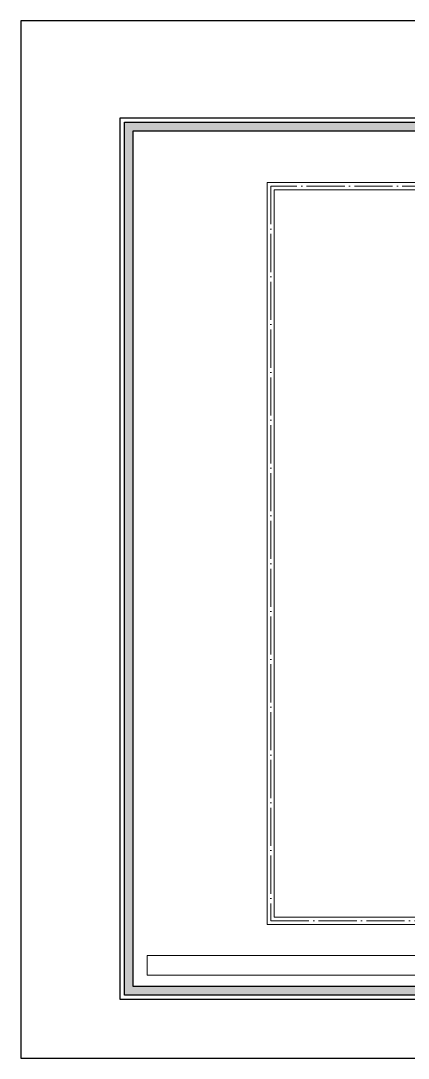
# Model space of a CAD drawing. Header units: millimetres. Extents: x 35877 to 3066687, y -650199 to -40525.
# Drawn here: x 147265 to 147509, y -178460 to -177807 of the extents above; entities that cross this region are included whole.
import ezdxf

# ---------------------------------------------------------------- set-up
doc = ezdxf.new("R2010")
doc.units = ezdxf.units.MM
doc.header["$MEASUREMENT"] = 0
doc.linetypes.add('ACAD_ISO04W100', pattern=[30, 24, -3, 0, -3])
doc.linetypes.add('DASHED', pattern=[0.75, 0.5, -0.25])
for name, color, linetype, lineweight in [('furniture dimensions', 1, 'DASHED', 0), ('GROUND FLOOR', 7, 'Continuous', 9), ('NAME PLATE', 7, 'Continuous', 25), ('XX~SLAB ( BEAM )~ ( DIM )', 7, 'Continuous', 9)]:
    doc.layers.add(name, color=color, linetype=linetype, lineweight=lineweight)

# ---------------------------------------------------------------- blocks, each defined once
blk = doc.blocks.new('LAYOUT FILE')
at = {"layer": 'NAME PLATE', "true_color": 0xd39e00}
h = blk.add_hatch(color=42, dxfattribs=at)
h.paths.add_polyline_path([(3346889.83, -513806.18), (3346889.83, -514260.7), (3347535.56, -514260.7), (3347535.56, -513806.18)])
h.paths.add_polyline_path([(3346894.36, -513810.71), (3347531.03, -513810.71), (3347531.03, -514256.17), (3346894.36, -514256.17)], flags=16)
at = {"layer": 'NAME PLATE', "color": 42, "true_color": 0xd39e00}
for points in [[(3346887.56, -513803.91), (3347537.83, -513803.91), (3347537.83, -514262.96), (3346887.56, -514262.96)], [(3346889.83, -513806.18), (3347535.56, -513806.18), (3347535.56, -514260.7), (3346889.83, -514260.7)], [(3346894.36, -513810.71), (3347531.03, -513810.71), (3347531.03, -514256.17), (3346894.36, -514256.17)]]:
    blk.add_lwpolyline(points, close=True, dxfattribs=at)

msp = doc.modelspace()

# ---------------------------------------------------------------- linework, layer by layer
at = {"layer": 'furniture dimensions', "color": 18, "linetype": 'Continuous', "lineweight": 0, "ltscale": 10, "true_color": 0x000000}
msp.add_lwpolyline([(147618.81, -178407.58), (147344.789, -178407.58), (147344.789, -178395.091), (147618.81, -178395.091)], close=True, dxfattribs=at)
at = {"layer": 'GROUND FLOOR'}
for p, q in [((147420.27, -177908.599), (147920.52, -177908.599)), ((147420.27, -177908.599), (147420.27, -178375.599)), ((147424.77, -177913.099), (147920.52, -177913.099)), ((147424.77, -177913.099), (147424.77, -178371.099)), ((147420.27, -178375.599), (147920.52, -178375.599)), ((147424.77, -178371.099), (147920.52, -178371.099))]:
    msp.add_line(p, q, dxfattribs=at)
at = {"layer": 'GROUND FLOOR', "color": 1, "linetype": 'ACAD_ISO04W100'}
msp.add_lwpolyline([(147920.52, -177910.849), (147422.52, -177910.849), (147422.52, -178373.349), (147920.52, -178373.349)], dxfattribs=at)
at = {"layer": 'XX~SLAB ( BEAM )~ ( DIM )', "color": 240, "lineweight": 30, "true_color": 0xed1f24}
msp.add_lwpolyline([(150048.226, -177806.756), (147265.341, -177806.756), (147265.341, -178459.813), (150048.226, -178459.813)], close=True, dxfattribs=at)

# ---------------------------------------------------------------- block references
at = {"layer": 'NAME PLATE', "lineweight": 0, "xscale": 1.209046105522275, "yscale": 1.209046105522275, "zscale": 1.209046105522275}
msp.add_blockref('LAYOUT FILE', (-3899213.535, 443344.782, 0.126), dxfattribs=at)

doc.saveas('drawing.dxf')
